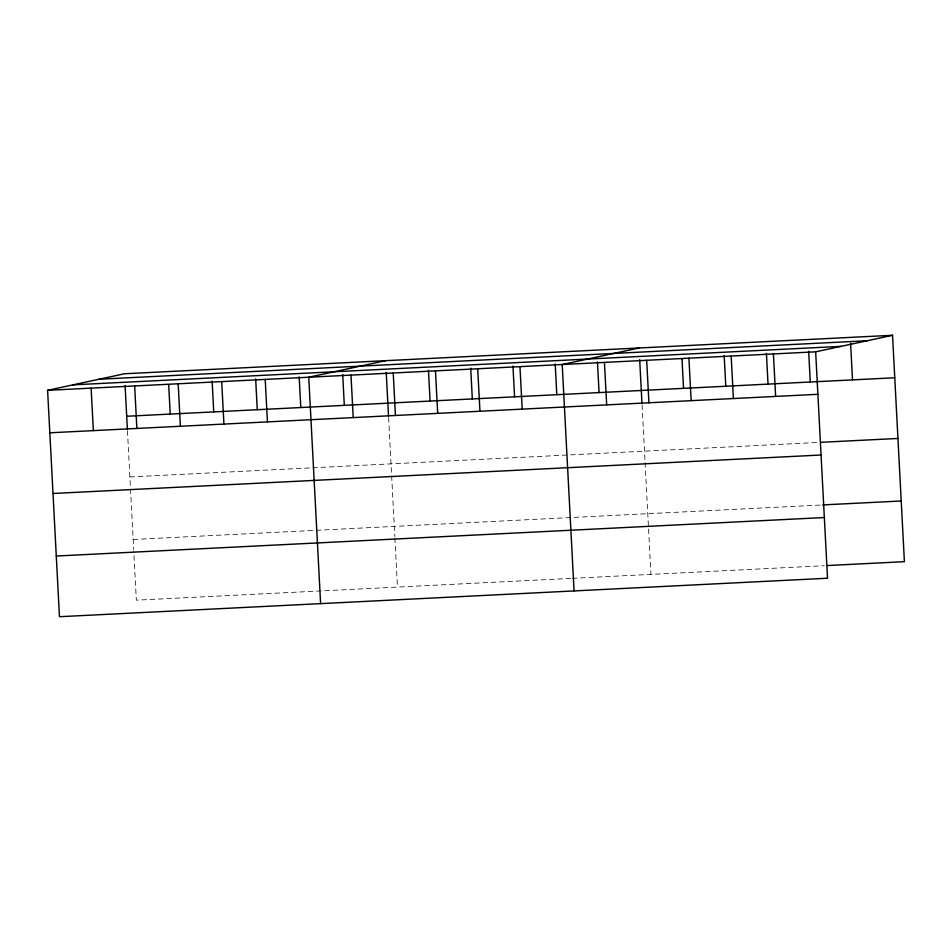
<?xml version="1.0" encoding="UTF-8"?>
<svg xmlns="http://www.w3.org/2000/svg" width="952" height="952" viewBox="0 0 952 952"><rect width="100%" height="100%" fill="white"/><g stroke="black" fill="none" stroke-linecap="round" stroke-linejoin="round"><path stroke-width="0.71" stroke-dasharray="4.76 3.57" d="M129.877 476.952L311.233 467.86M312.684 467.789L819.279 442.406M133.161 539.486L821.1 505.012M570.819 578.399L136.338 600.177L133.768 551.041M572.283 578.328L824.289 565.702M642.064 404.921L645.004 461.113M645.075 462.529L650.942 574.389M388.594 417.619L394.83 536.511M394.901 537.951L397.484 587.087M127.461 430.709L133.685 549.601"/><path stroke-width="1.43" d="M892.536 335.282L815.662 351.823L827.526 578.233L59.464 616.717L47.6 390.32L124.474 373.767L892.536 335.282L904.4 561.68L827.193 565.548M385.62 360.689L308.745 377.23L320.61 603.627M639.078 347.98L562.204 364.533L574.068 590.93M99.103 379.229L867.165 340.745M72.971 384.858L841.032 346.361M47.6 390.32L815.662 351.823M126.699 416.262L894.761 377.765M49.825 432.803L817.887 394.307M820.743 442.323L897.938 438.455M53.003 493.493L821.064 455.008M822.564 504.929L901.223 500.99M56.287 556.028L824.349 517.531M850.6 343.255L852.516 379.884M808.664 351.24L810.271 382.002M773.417 353.942L775.642 396.425M766.419 353.347L768.026 384.12M731.172 356.06L733.397 398.543M724.174 355.465L725.793 386.238M688.927 358.178L691.152 400.661M682.013 359.047L683.548 388.356M646.682 360.296L648.919 402.779M639.684 359.701L641.981 403.469M604.449 362.414L606.674 404.897M597.451 361.82L599.058 392.581M555.206 363.938L556.813 394.699M519.959 366.639L522.184 409.134M512.961 366.056L514.568 396.817M477.714 368.757L479.939 411.252M470.716 368.174L472.323 398.936M435.469 370.875L437.694 413.37M428.471 370.292L430.09 401.054M393.224 372.994L395.449 415.477M386.226 372.41L388.523 416.179M350.979 375.112L353.216 417.595M342.708 374.588L344.315 405.35M299.178 376.766L300.796 407.527M265.215 379.408L267.441 421.891M255.66 378.944L257.266 409.717M221.697 381.597L223.922 424.08M212.129 381.133L213.748 411.895M178.167 383.775L180.392 426.258M168.694 384.775L170.23 414.072M134.649 385.953L136.874 428.436M125.093 385.489L127.378 429.257M91.118 388.13L93.355 430.625"/></g></svg>
